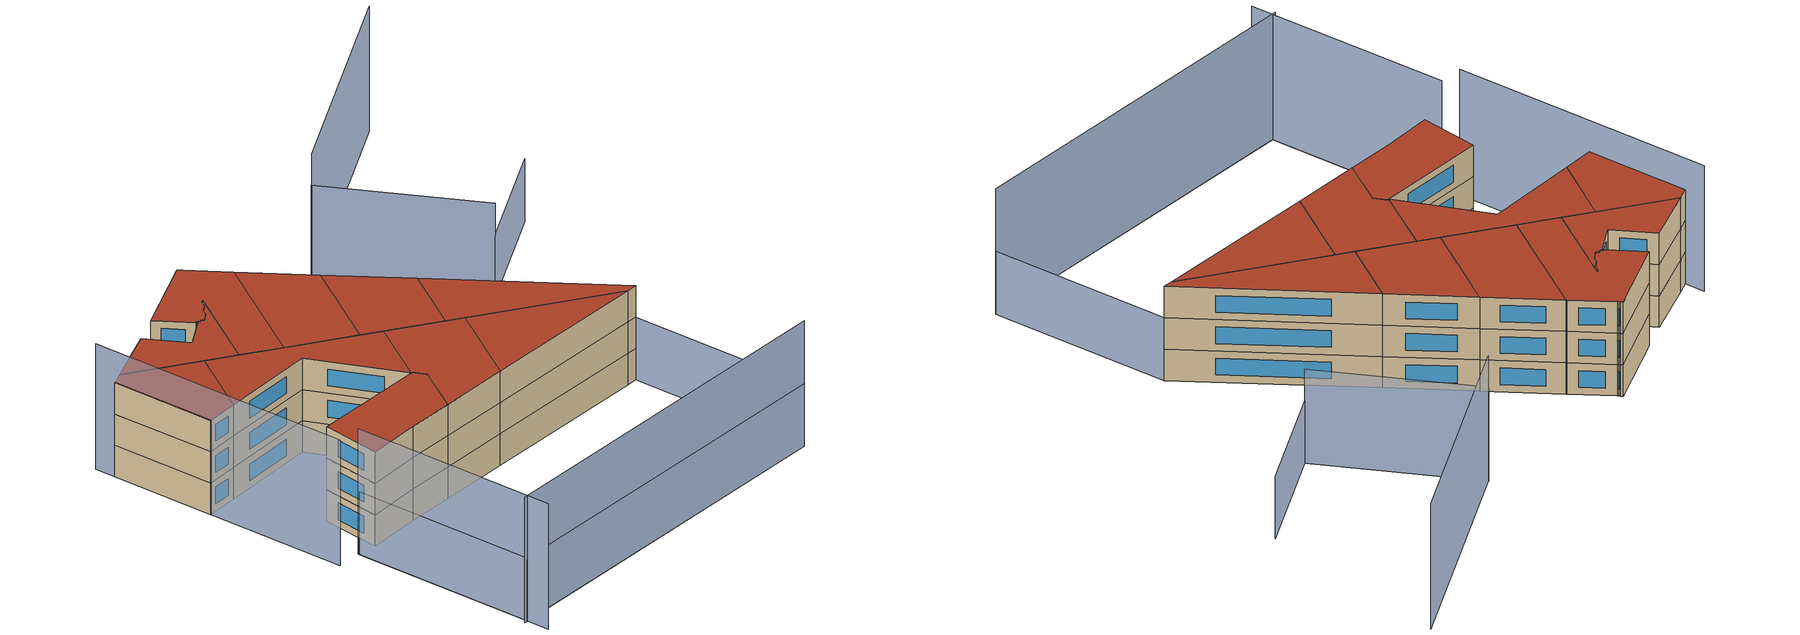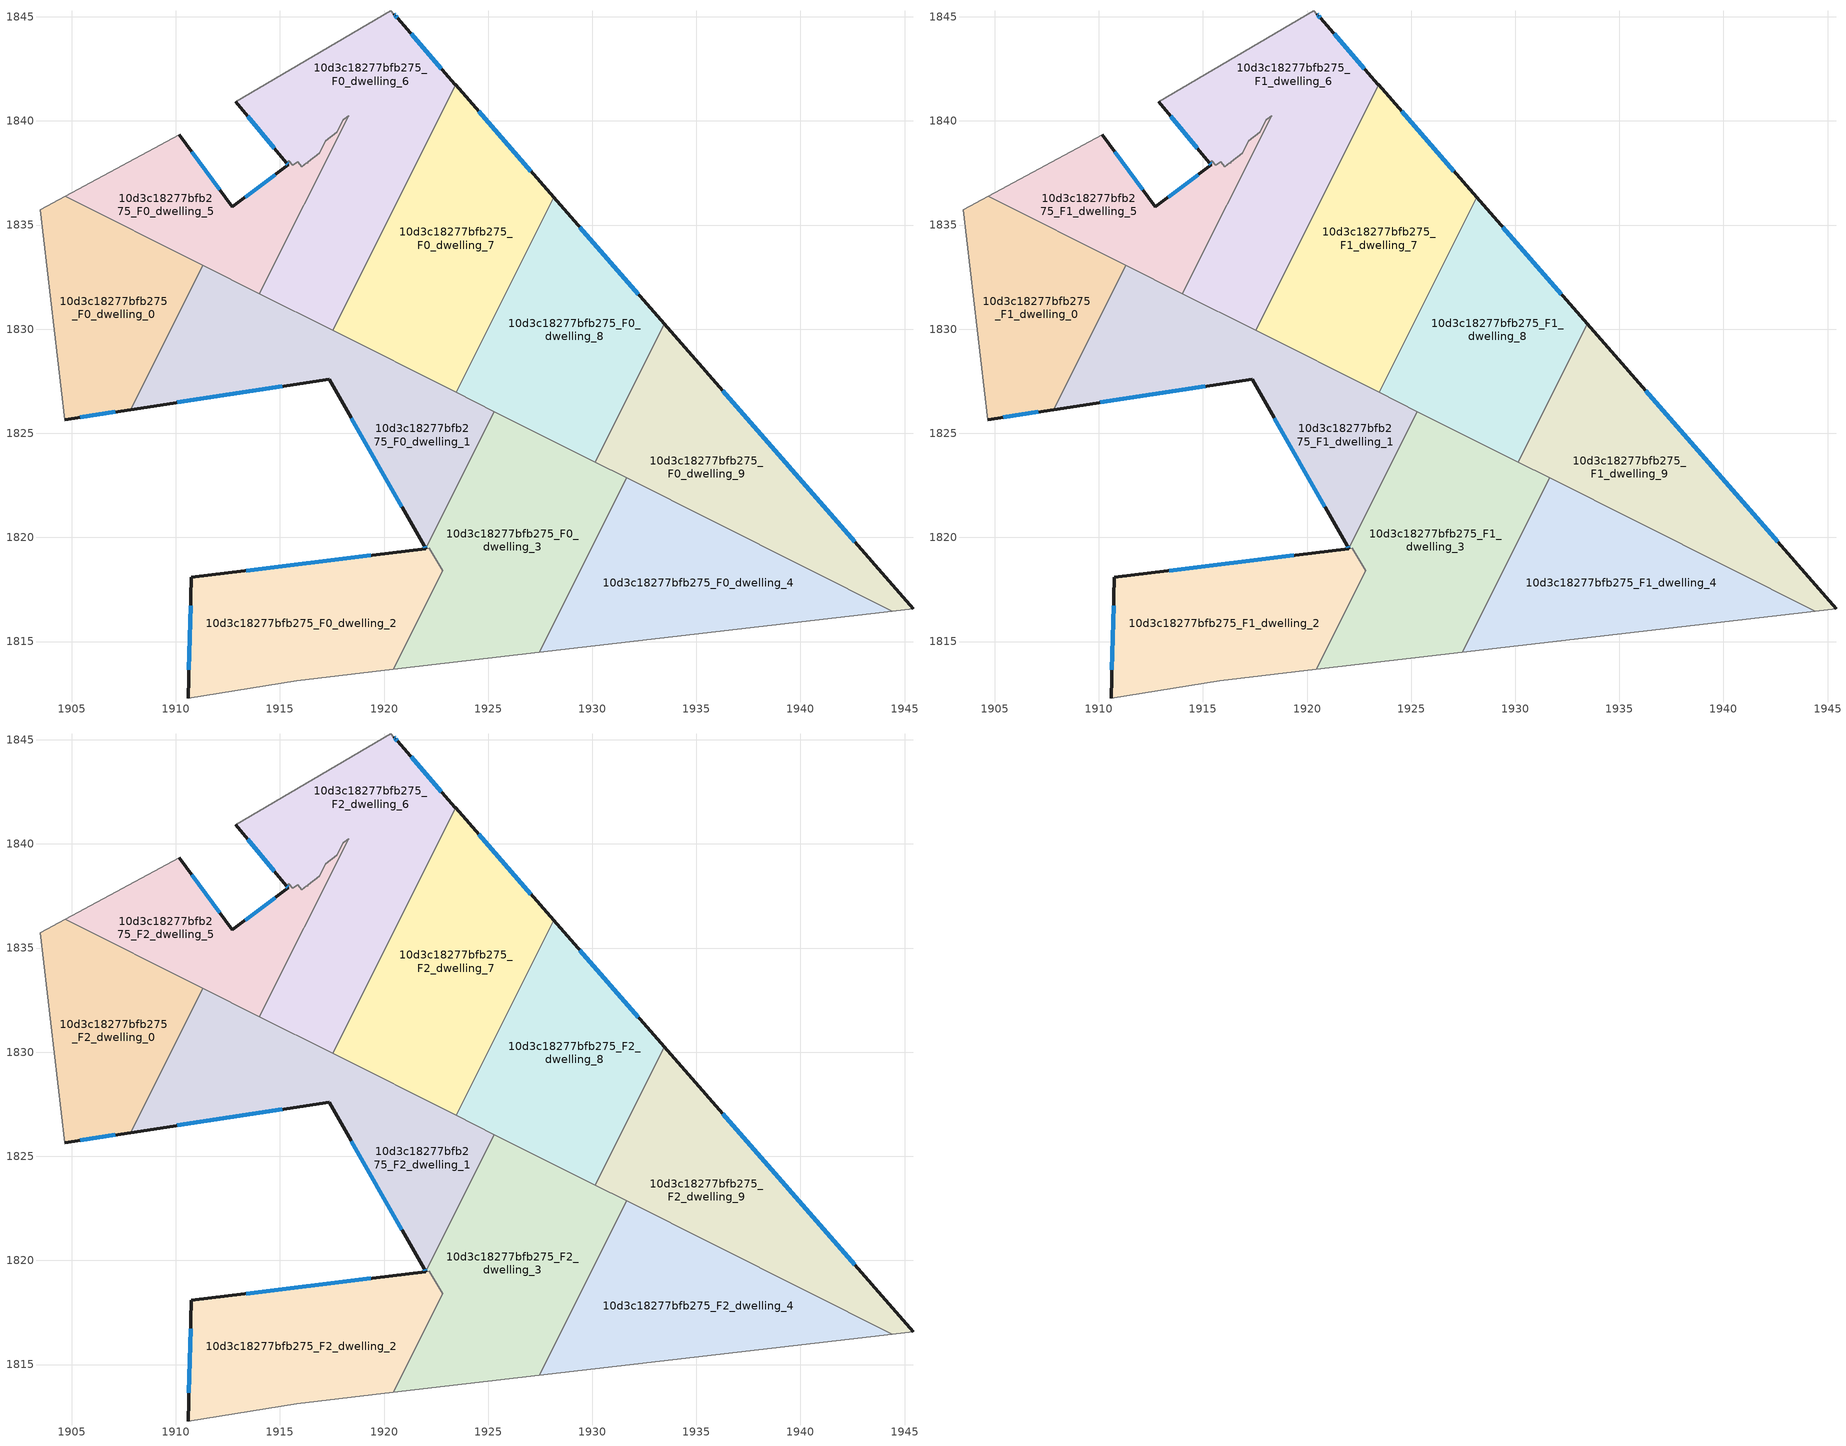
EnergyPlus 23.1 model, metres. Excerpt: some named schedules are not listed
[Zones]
10d3c18277bfb275_F0_dwelling_0
 floor ground (EU_floor_Construction): 1911.3,1833.07 1907.83,1826.14 1904.67,1825.66 1903.48,1835.74 1904.69,1836.39 z0
 wall outside (EU_wall_Construction): 1904.67,1825.66 1907.83,1826.14 z0:3
 wall adiabatic (EU_wall_Construction): 1904.69,1836.39 1903.48,1835.74 1904.67,1825.66 z0:3
 wall to 10d3c18277bfb275_F0_dwelling_1 (EU_wall_Construction): 1907.83,1826.14 1911.3,1833.07 z0:3
 wall to 10d3c18277bfb275_F0_dwelling_5 (EU_wall_Construction): 1911.3,1833.07 1904.69,1836.39 z0:3
 window (EU_Window_Construction): 1905.41,1825.77 1907.09,1826.03 z0.7:2.3
10d3c18277bfb275_F0_dwelling_1
 floor ground (EU_floor_Construction): 1925.3,1826.05 1922.01,1819.48 1921.94,1819.6 1917.36,1827.6 1907.83,1826.14 1911.3,1833.07 z0
 wall outside (EU_wall_Construction): 1907.83,1826.14 1917.36,1827.6 1921.94,1819.6 1922.01,1819.48 z0:3
 wall to 10d3c18277bfb275_F0_dwelling_3 (EU_wall_Construction): 1922.01,1819.48 1925.3,1826.05 z0:3
 wall to 10d3c18277bfb275_F0_dwelling_7 (EU_wall_Construction): 1923.47,1826.97 1917.53,1829.94 z0:3
 wall to 10d3c18277bfb275_F0_dwelling_6 (EU_wall_Construction): 1917.53,1829.94 1917.49,1829.97 1914.02,1831.71 z0:3
 wall to 10d3c18277bfb275_F0_dwelling_8 (EU_wall_Construction): 1925.3,1826.05 1923.47,1826.97 z0:3
 wall to 10d3c18277bfb275_F0_dwelling_5 (EU_wall_Construction): 1914.02,1831.71 1911.3,1833.07 z0:3
 window (EU_Window_Construction): 1910.07,1826.48 1915.12,1827.25 / 1921.96,1819.58 1921.99,1819.51 / 1918.44,1825.72 1920.86,1821.48 z0.7:2.3
10d3c18277bfb275_F0_dwelling_2
 floor ground (EU_floor_Construction): 1922.17,1819.48 1922.82,1818.39 1920.44,1813.66 1915.8,1813.11 1910.6,1812.28 1910.74,1818.09 1922.01,1819.46 z0
 wall outside (EU_wall_Construction): 1922.01,1819.46 1910.74,1818.09 1910.6,1812.28 z0:3
 wall to 10d3c18277bfb275_F0_dwelling_3 (EU_wall_Construction): 1920.44,1813.66 1922.82,1818.39 1922.17,1819.48 1922.02,1819.46 z0:3
 wall adiabatic (EU_wall_Construction): 1910.6,1812.28 1915.8,1813.11 1920.44,1813.66 z0:3
 window (EU_Window_Construction): 1910.71,1816.72 1910.63,1813.64 / 1919.37,1819.14 1913.39,1818.41 z0.7:2.3
10d3c18277bfb275_F0_dwelling_3
 floor ground (EU_floor_Construction): 1931.66,1822.86 1927.46,1814.48 1920.44,1813.66 1922.82,1818.39 1922.17,1819.48 1922.02,1819.46 1922.01,1819.48 1925.3,1826.05 z0
 wall outside (EU_wall_Construction): 1922.01,1819.48 1922.02,1819.46 z0:3
 wall to 10d3c18277bfb275_F0_dwelling_4 (EU_wall_Construction): 1927.46,1814.48 1931.66,1822.86 z0:3
 wall adiabatic (EU_wall_Construction): 1920.44,1813.66 1927.46,1814.48 z0:3
 wall to 10d3c18277bfb275_F0_dwelling_8 (EU_wall_Construction): 1930.14,1823.62 1925.3,1826.05 z0:3
 wall to 10d3c18277bfb275_F0_dwelling_9 (EU_wall_Construction): 1931.66,1822.86 1930.14,1823.62 z0:3
10d3c18277bfb275_F0_dwelling_4
 floor ground (EU_floor_Construction): 1944.4,1816.46 1927.46,1814.48 1931.66,1822.86 z0
 wall adiabatic (EU_wall_Construction): 1927.46,1814.48 1944.4,1816.46 z0:3
 wall to 10d3c18277bfb275_F0_dwelling_9 (EU_wall_Construction): 1944.4,1816.46 1931.66,1822.86 z0:3
10d3c18277bfb275_F0_dwelling_5
 floor ground (EU_floor_Construction): 1918.3,1840.25 1914.02,1831.71 1904.69,1836.39 1910.17,1839.33 1912.71,1835.87 1915.4,1837.89 1915.3,1838 1915.42,1838.09 1915.62,1837.86 1915.86,1838.04 1916.05,1837.81 1916.29,1837.99 1916.32,1837.96 1916.36,1838.04 1916.9,1838.44 1917.2,1839.04 1917.73,1839.45 1918.03,1840.05 z0
 wall outside (EU_wall_Construction): 1915.3,1838 1915.4,1837.89 1912.71,1835.87 1910.17,1839.33 z0:3
 wall to 10d3c18277bfb275_F0_dwelling_6 (EU_wall_Construction): 1914.02,1831.71 1918.3,1840.25 1918.03,1840.05 1917.73,1839.45 1917.2,1839.04 1916.9,1838.44 1916.36,1838.04 1916.32,1837.96 1916.29,1837.99 1916.05,1837.81 1915.86,1838.04 1915.62,1837.86 1915.42,1838.09 1915.3,1838 z0:3
 wall adiabatic (EU_wall_Construction): 1910.17,1839.33 1904.69,1836.39 z0:3
 window (EU_Window_Construction): 1912.12,1836.69 1910.77,1838.52 / 1914.77,1837.41 1913.34,1836.35 / 1915.33,1837.97 1915.38,1837.91 z0.7:2.3
10d3c18277bfb275_F0_dwelling_6
 floor ground (EU_floor_Construction): 1920.65,1844.93 1923.41,1841.77 1923.44,1841.73 1917.53,1829.94 1917.49,1829.97 1914.02,1831.71 1918.3,1840.25 1918.03,1840.05 1917.73,1839.45 1917.2,1839.04 1916.9,1838.44 1916.36,1838.04 1916.32,1837.96 1916.29,1837.99 1916.05,1837.81 1915.86,1838.04 1915.62,1837.86 1915.42,1838.09 1915.3,1838 1912.88,1840.92 1920.33,1845.29 1920.48,1845.12 1920.54,1845.05 z0
 wall outside (EU_wall_Construction): 1912.88,1840.92 1915.3,1838 / 1923.44,1841.73 1923.41,1841.77 1920.65,1844.93 1920.54,1845.05 1920.48,1845.12 z0:3
 wall adiabatic (EU_wall_Construction): 1920.48,1845.12 1920.33,1845.29 1912.88,1840.92 z0:3
 wall to 10d3c18277bfb275_F0_dwelling_7 (EU_wall_Construction): 1917.53,1829.94 1923.44,1841.73 z0:3
 window (EU_Window_Construction): 1913.45,1840.23 1914.73,1838.69 / 1920.53,1845.07 1920.49,1845.11 / 1920.63,1844.96 1920.57,1845.02 / 1922.76,1842.51 1921.3,1844.19 z0.7:2.3
10d3c18277bfb275_F0_dwelling_7
 floor ground (EU_floor_Construction): 1923.44,1841.73 1928.16,1836.33 1923.47,1826.96 1917.53,1829.94 z0
 wall outside (EU_wall_Construction): 1928.16,1836.33 1923.44,1841.73 z0:3
 wall to 10d3c18277bfb275_F0_dwelling_8 (EU_wall_Construction): 1923.47,1826.96 1928.16,1836.33 z0:3
 window (EU_Window_Construction): 1927.05,1837.59 1924.55,1840.46 z0.7:2.3
10d3c18277bfb275_F0_dwelling_8
 floor ground (EU_floor_Construction): 1928.16,1836.33 1933.47,1830.25 1930.14,1823.62 1923.47,1826.96 z0
 wall outside (EU_wall_Construction): 1933.47,1830.25 1928.16,1836.33 z0:3
 wall to 10d3c18277bfb275_F0_dwelling_9 (EU_wall_Construction): 1930.14,1823.62 1933.47,1830.25 z0:3
 window (EU_Window_Construction): 1932.22,1831.68 1929.41,1834.9 z0.7:2.3
10d3c18277bfb275_F0_dwelling_9
 floor ground (EU_floor_Construction): 1933.47,1830.25 1945.41,1816.58 1944.4,1816.46 1930.14,1823.62 z0
 wall outside (EU_wall_Construction): 1945.41,1816.58 1933.47,1830.25 z0:3
 wall adiabatic (EU_wall_Construction): 1944.4,1816.46 1945.41,1816.58 z0:3
 window (EU_Window_Construction): 1942.6,1819.79 1936.27,1827.04 z0.7:2.3
10d3c18277bfb275_F1_dwelling_0
 floor to 10d3c18277bfb275_F0_dwelling_0 (EU_floor_Construction): 1911.3,1833.07 1907.83,1826.14 1904.67,1825.66 1903.48,1835.74 1904.69,1836.39 z3
 wall outside (EU_wall_Construction): 1904.67,1825.66 1907.83,1826.14 z3:6
 wall adiabatic (EU_wall_Construction): 1904.69,1836.39 1903.48,1835.74 1904.67,1825.66 z3:6
 wall to 10d3c18277bfb275_F1_dwelling_1 (EU_wall_Construction): 1907.83,1826.14 1911.3,1833.07 z3:6
 wall to 10d3c18277bfb275_F1_dwelling_5 (EU_wall_Construction): 1911.3,1833.07 1904.69,1836.39 z3:6
 window (EU_Window_Construction): 1905.41,1825.77 1907.09,1826.03 z3.7:5.3
10d3c18277bfb275_F1_dwelling_1
 floor to 10d3c18277bfb275_F0_dwelling_1 (EU_floor_Construction): 1925.3,1826.05 1922.01,1819.48 1921.94,1819.6 1917.36,1827.6 1907.83,1826.14 1911.3,1833.07 z3
 wall outside (EU_wall_Construction): 1907.83,1826.14 1917.36,1827.6 1921.94,1819.6 1922.01,1819.48 z3:6
 wall to 10d3c18277bfb275_F1_dwelling_3 (EU_wall_Construction): 1922.01,1819.48 1925.3,1826.05 z3:6
 wall to 10d3c18277bfb275_F1_dwelling_7 (EU_wall_Construction): 1923.47,1826.97 1917.53,1829.94 z3:6
 wall to 10d3c18277bfb275_F1_dwelling_6 (EU_wall_Construction): 1917.53,1829.94 1917.49,1829.97 1914.02,1831.71 z3:6
 wall to 10d3c18277bfb275_F1_dwelling_8 (EU_wall_Construction): 1925.3,1826.05 1923.47,1826.97 z3:6
 wall to 10d3c18277bfb275_F1_dwelling_5 (EU_wall_Construction): 1914.02,1831.71 1911.3,1833.07 z3:6
 window (EU_Window_Construction): 1910.07,1826.48 1915.12,1827.25 / 1921.96,1819.58 1921.99,1819.51 / 1918.44,1825.72 1920.86,1821.48 z3.7:5.3
10d3c18277bfb275_F1_dwelling_2
 floor to 10d3c18277bfb275_F0_dwelling_2 (EU_floor_Construction): 1922.17,1819.48 1922.82,1818.39 1920.44,1813.66 1915.8,1813.11 1910.6,1812.28 1910.74,1818.09 z3
 wall outside (EU_wall_Construction): 1922.01,1819.46 1910.74,1818.09 1910.6,1812.28 z3:6
 wall to 10d3c18277bfb275_F1_dwelling_3 (EU_wall_Construction): 1920.44,1813.66 1922.82,1818.39 1922.17,1819.48 1922.02,1819.46 z3:6
 wall adiabatic (EU_wall_Construction): 1910.6,1812.28 1915.8,1813.11 1920.44,1813.66 z3:6
 window (EU_Window_Construction): 1910.71,1816.72 1910.63,1813.64 / 1919.37,1819.14 1913.39,1818.41 z3.7:5.3
10d3c18277bfb275_F1_dwelling_3
 floor to 10d3c18277bfb275_F0_dwelling_3 (EU_floor_Construction): 1931.66,1822.86 1927.46,1814.48 1920.44,1813.66 1922.82,1818.39 1922.17,1819.48 1922.02,1819.46 1922.01,1819.48 1925.3,1826.05 z3
 wall outside (EU_wall_Construction): 1922.01,1819.48 1922.02,1819.46 z3:6
 wall to 10d3c18277bfb275_F1_dwelling_4 (EU_wall_Construction): 1927.46,1814.48 1931.66,1822.86 z3:6
 wall adiabatic (EU_wall_Construction): 1920.44,1813.66 1927.46,1814.48 z3:6
 wall to 10d3c18277bfb275_F1_dwelling_8 (EU_wall_Construction): 1930.14,1823.62 1925.3,1826.05 z3:6
 wall to 10d3c18277bfb275_F1_dwelling_9 (EU_wall_Construction): 1931.66,1822.86 1930.14,1823.62 z3:6
10d3c18277bfb275_F1_dwelling_4
 floor to 10d3c18277bfb275_F0_dwelling_4 (EU_floor_Construction): 1944.4,1816.46 1927.46,1814.48 1931.66,1822.86 z3
 wall adiabatic (EU_wall_Construction): 1927.46,1814.48 1944.4,1816.46 z3:6
 wall to 10d3c18277bfb275_F1_dwelling_9 (EU_wall_Construction): 1944.4,1816.46 1931.66,1822.86 z3:6
10d3c18277bfb275_F1_dwelling_5
 floor to 10d3c18277bfb275_F0_dwelling_5 (EU_floor_Construction): 1918.3,1840.25 1914.02,1831.71 1904.69,1836.39 1910.17,1839.33 1912.71,1835.87 1915.4,1837.89 1915.3,1838 1915.42,1838.09 1915.62,1837.86 1915.86,1838.04 1916.05,1837.81 1916.29,1837.99 1916.32,1837.96 1916.36,1838.04 1916.9,1838.44 1917.2,1839.04 1917.73,1839.45 1918.03,1840.05 z3
 wall outside (EU_wall_Construction): 1915.3,1838 1915.4,1837.89 1912.71,1835.87 1910.17,1839.33 z3:6
 wall to 10d3c18277bfb275_F1_dwelling_6 (EU_wall_Construction): 1914.02,1831.71 1918.3,1840.25 1918.03,1840.05 1917.73,1839.45 1917.2,1839.04 1916.9,1838.44 1916.36,1838.04 1916.32,1837.96 1916.29,1837.99 1916.05,1837.81 1915.86,1838.04 1915.62,1837.86 1915.42,1838.09 1915.3,1838 z3:6
 wall adiabatic (EU_wall_Construction): 1910.17,1839.33 1904.69,1836.39 z3:6
 window (EU_Window_Construction): 1912.12,1836.69 1910.77,1838.52 / 1914.77,1837.41 1913.34,1836.35 / 1915.33,1837.97 1915.38,1837.91 z3.7:5.3
10d3c18277bfb275_F1_dwelling_6
 floor to 10d3c18277bfb275_F0_dwelling_6 (EU_floor_Construction): 1920.65,1844.93 1923.41,1841.77 1923.44,1841.73 1917.53,1829.94 1917.49,1829.97 1914.02,1831.71 1918.3,1840.25 1918.03,1840.05 1917.73,1839.45 1917.2,1839.04 1916.9,1838.44 1916.36,1838.04 1916.32,1837.96 1916.29,1837.99 1916.05,1837.81 1915.86,1838.04 1915.62,1837.86 1915.42,1838.09 1915.3,1838 1912.88,1840.92 1920.33,1845.29 1920.48,1845.12 1920.54,1845.05 z3
 wall outside (EU_wall_Construction): 1912.88,1840.92 1915.3,1838 / 1923.44,1841.73 1923.41,1841.77 1920.65,1844.93 1920.54,1845.05 1920.48,1845.12 z3:6
 wall adiabatic (EU_wall_Construction): 1920.48,1845.12 1920.33,1845.29 1912.88,1840.92 z3:6
 wall to 10d3c18277bfb275_F1_dwelling_7 (EU_wall_Construction): 1917.53,1829.94 1923.44,1841.73 z3:6
 window (EU_Window_Construction): 1913.45,1840.23 1914.73,1838.69 / 1920.53,1845.07 1920.49,1845.11 / 1920.63,1844.96 1920.57,1845.02 / 1922.76,1842.51 1921.3,1844.19 z3.7:5.3
10d3c18277bfb275_F1_dwelling_7
 floor to 10d3c18277bfb275_F0_dwelling_7 (EU_floor_Construction): 1923.44,1841.73 1928.16,1836.33 1923.47,1826.96 1917.53,1829.94 z3
 wall outside (EU_wall_Construction): 1928.16,1836.33 1923.44,1841.73 z3:6
 wall to 10d3c18277bfb275_F1_dwelling_8 (EU_wall_Construction): 1923.47,1826.96 1928.16,1836.33 z3:6
 window (EU_Window_Construction): 1927.05,1837.59 1924.55,1840.46 z3.7:5.3
10d3c18277bfb275_F1_dwelling_8
 floor to 10d3c18277bfb275_F0_dwelling_8 (EU_floor_Construction): 1928.16,1836.33 1933.47,1830.25 1930.14,1823.62 1923.47,1826.96 z3
 wall outside (EU_wall_Construction): 1933.47,1830.25 1928.16,1836.33 z3:6
 wall to 10d3c18277bfb275_F1_dwelling_9 (EU_wall_Construction): 1930.14,1823.62 1933.47,1830.25 z3:6
 window (EU_Window_Construction): 1932.22,1831.68 1929.41,1834.9 z3.7:5.3
10d3c18277bfb275_F1_dwelling_9
 floor to 10d3c18277bfb275_F0_dwelling_9 (EU_floor_Construction): 1933.47,1830.25 1945.41,1816.58 1944.4,1816.46 1930.14,1823.62 z3
 wall outside (EU_wall_Construction): 1945.41,1816.58 1933.47,1830.25 z3:6
 wall adiabatic (EU_wall_Construction): 1944.4,1816.46 1945.41,1816.58 z3:6
 window (EU_Window_Construction): 1942.6,1819.79 1936.27,1827.04 z3.7:5.3
10d3c18277bfb275_F2_dwelling_0
 floor to 10d3c18277bfb275_F1_dwelling_0 (EU_floor_Construction): 1911.3,1833.07 1907.83,1826.14 1904.67,1825.66 1903.48,1835.74 1904.69,1836.39 z6
 wall outside (EU_wall_Construction): 1904.67,1825.66 1907.83,1826.14 z6:9
 wall adiabatic (EU_wall_Construction): 1904.69,1836.39 1903.48,1835.74 1904.67,1825.66 z6:9
 wall to 10d3c18277bfb275_F2_dwelling_1 (EU_wall_Construction): 1907.83,1826.14 1911.3,1833.07 z6:9
 wall to 10d3c18277bfb275_F2_dwelling_5 (EU_wall_Construction): 1911.3,1833.07 1904.69,1836.39 z6:9
 window (EU_Window_Construction): 1905.41,1825.77 1907.09,1826.03 z6.7:8.3
 roof outside (EU_roof_Construction): 1907.83,1826.14 1911.3,1833.07 1904.69,1836.39 1903.48,1835.74 1904.67,1825.66 z9
10d3c18277bfb275_F2_dwelling_1
 floor to 10d3c18277bfb275_F1_dwelling_1 (EU_floor_Construction): 1925.3,1826.05 1922.01,1819.48 1921.94,1819.6 1917.36,1827.6 1907.83,1826.14 1911.3,1833.07 z6
 wall outside (EU_wall_Construction): 1907.83,1826.14 1917.36,1827.6 1921.94,1819.6 1922.01,1819.48 z6:9
 wall to 10d3c18277bfb275_F2_dwelling_3 (EU_wall_Construction): 1922.01,1819.48 1925.3,1826.05 z6:9
 wall to 10d3c18277bfb275_F2_dwelling_7 (EU_wall_Construction): 1923.47,1826.97 1917.53,1829.94 z6:9
 wall to 10d3c18277bfb275_F2_dwelling_6 (EU_wall_Construction): 1917.53,1829.94 1917.49,1829.97 1914.02,1831.71 z6:9
 wall to 10d3c18277bfb275_F2_dwelling_8 (EU_wall_Construction): 1925.3,1826.05 1923.47,1826.97 z6:9
 wall to 10d3c18277bfb275_F2_dwelling_5 (EU_wall_Construction): 1914.02,1831.71 1911.3,1833.07 z6:9
 window (EU_Window_Construction): 1910.07,1826.48 1915.12,1827.25 / 1921.96,1819.58 1921.99,1819.51 / 1918.44,1825.72 1920.86,1821.48 z6.7:8.3
 roof outside (EU_roof_Construction): 1922.01,1819.48 1925.3,1826.05 1911.3,1833.07 1907.83,1826.14 1917.36,1827.6 1921.94,1819.6 z9
10d3c18277bfb275_F2_dwelling_2
 floor to 10d3c18277bfb275_F1_dwelling_2 (EU_floor_Construction): 1922.17,1819.48 1922.82,1818.39 1920.44,1813.66 1915.8,1813.11 1910.6,1812.28 1910.74,1818.09 z6
 wall outside (EU_wall_Construction): 1922.01,1819.46 1910.74,1818.09 1910.6,1812.28 z6:9
 wall to 10d3c18277bfb275_F2_dwelling_3 (EU_wall_Construction): 1920.44,1813.66 1922.82,1818.39 1922.17,1819.48 1922.02,1819.46 z6:9
 wall adiabatic (EU_wall_Construction): 1910.6,1812.28 1915.8,1813.11 1920.44,1813.66 z6:9
 window (EU_Window_Construction): 1910.71,1816.72 1910.63,1813.64 / 1919.37,1819.14 1913.39,1818.41 z6.7:8.3
 roof outside (EU_roof_Construction): 1920.44,1813.66 1922.82,1818.39 1922.17,1819.48 1910.74,1818.09 1910.6,1812.28 1915.8,1813.11 z9
10d3c18277bfb275_F2_dwelling_3
 floor to 10d3c18277bfb275_F1_dwelling_3 (EU_floor_Construction): 1931.66,1822.86 1927.46,1814.48 1920.44,1813.66 1922.82,1818.39 1922.17,1819.48 1922.02,1819.46 1922.01,1819.48 1925.3,1826.05 z6
 wall outside (EU_wall_Construction): 1922.01,1819.48 1922.02,1819.46 z6:9
 wall to 10d3c18277bfb275_F2_dwelling_4 (EU_wall_Construction): 1927.46,1814.48 1931.66,1822.86 z6:9
 wall adiabatic (EU_wall_Construction): 1920.44,1813.66 1927.46,1814.48 z6:9
 wall to 10d3c18277bfb275_F2_dwelling_8 (EU_wall_Construction): 1930.14,1823.62 1925.3,1826.05 z6:9
 wall to 10d3c18277bfb275_F2_dwelling_9 (EU_wall_Construction): 1931.66,1822.86 1930.14,1823.62 z6:9
 roof outside (EU_roof_Construction): 1927.46,1814.48 1931.66,1822.86 1925.3,1826.05 1922.01,1819.48 1922.02,1819.46 1922.17,1819.48 1922.82,1818.39 1920.44,1813.66 z9
10d3c18277bfb275_F2_dwelling_4
 floor to 10d3c18277bfb275_F1_dwelling_4 (EU_floor_Construction): 1944.4,1816.46 1927.46,1814.48 1931.66,1822.86 z6
 wall adiabatic (EU_wall_Construction): 1927.46,1814.48 1944.4,1816.46 z6:9
 wall to 10d3c18277bfb275_F2_dwelling_9 (EU_wall_Construction): 1944.4,1816.46 1931.66,1822.86 z6:9
 roof outside (EU_roof_Construction): 1944.4,1816.46 1931.66,1822.86 1927.46,1814.48 z9
10d3c18277bfb275_F2_dwelling_5
 floor to 10d3c18277bfb275_F1_dwelling_5 (EU_floor_Construction): 1918.3,1840.25 1914.02,1831.71 1904.69,1836.39 1910.17,1839.33 1912.71,1835.87 1915.4,1837.89 1915.3,1838 1915.42,1838.09 1915.62,1837.86 1915.86,1838.04 1916.05,1837.81 1916.29,1837.99 1916.32,1837.96 1916.36,1838.04 1916.9,1838.44 1917.2,1839.04 1917.73,1839.45 1918.03,1840.05 z6
 wall outside (EU_wall_Construction): 1915.3,1838 1915.4,1837.89 1912.71,1835.87 1910.17,1839.33 z6:9
 wall to 10d3c18277bfb275_F2_dwelling_6 (EU_wall_Construction): 1914.02,1831.71 1918.3,1840.25 1918.03,1840.05 1917.73,1839.45 1917.2,1839.04 1916.9,1838.44 1916.36,1838.04 1916.32,1837.96 1916.29,1837.99 1916.05,1837.81 1915.86,1838.04 1915.62,1837.86 1915.42,1838.09 1915.3,1838 z6:9
 wall adiabatic (EU_wall_Construction): 1910.17,1839.33 1904.69,1836.39 z6:9
 window (EU_Window_Construction): 1912.12,1836.69 1910.77,1838.52 / 1914.77,1837.41 1913.34,1836.35 / 1915.33,1837.97 1915.38,1837.91 z6.7:8.3
 roof outside (EU_roof_Construction): 1914.02,1831.71 1918.3,1840.25 1918.03,1840.05 1917.73,1839.45 1917.2,1839.04 1916.9,1838.44 1916.36,1838.04 1916.32,1837.96 1916.29,1837.99 1916.05,1837.81 1915.86,1838.04 1915.62,1837.86 1915.42,1838.09 1915.3,1838 1915.4,1837.89 1912.71,1835.87 1910.17,1839.33 1904.69,1836.39 z9
10d3c18277bfb275_F2_dwelling_6
 floor to 10d3c18277bfb275_F1_dwelling_6 (EU_floor_Construction): 1920.65,1844.93 1923.41,1841.77 1923.44,1841.73 1917.53,1829.94 1917.49,1829.97 1914.02,1831.71 1918.3,1840.25 1918.03,1840.05 1917.73,1839.45 1917.2,1839.04 1916.9,1838.44 1916.36,1838.04 1916.32,1837.96 1916.29,1837.99 1916.05,1837.81 1915.86,1838.04 1915.62,1837.86 1915.42,1838.09 1915.3,1838 1912.88,1840.92 1920.33,1845.29 1920.48,1845.12 1920.54,1845.05 z6
 wall outside (EU_wall_Construction): 1912.88,1840.92 1915.3,1838 / 1923.44,1841.73 1923.41,1841.77 1920.65,1844.93 1920.54,1845.05 1920.48,1845.12 z6:9
 wall adiabatic (EU_wall_Construction): 1920.48,1845.12 1920.33,1845.29 1912.88,1840.92 z6:9
 wall to 10d3c18277bfb275_F2_dwelling_7 (EU_wall_Construction): 1917.53,1829.94 1923.44,1841.73 z6:9
 window (EU_Window_Construction): 1913.45,1840.23 1914.73,1838.69 / 1920.53,1845.07 1920.49,1845.11 / 1920.63,1844.96 1920.57,1845.02 / 1922.76,1842.51 1921.3,1844.19 z6.7:8.3
 roof outside (EU_roof_Construction): 1917.53,1829.94 1923.44,1841.73 1923.41,1841.77 1920.65,1844.93 1920.54,1845.05 1920.48,1845.12 1920.33,1845.29 1912.88,1840.92 1915.3,1838 1915.42,1838.09 1915.62,1837.86 1915.86,1838.04 1916.05,1837.81 1916.29,1837.99 1916.32,1837.96 1916.36,1838.04 1916.9,1838.44 1917.2,1839.04 1917.73,1839.45 1918.03,1840.05 1918.3,1840.25 1914.02,1831.71 1917.49,1829.97 z9
10d3c18277bfb275_F2_dwelling_7
 floor to 10d3c18277bfb275_F1_dwelling_7 (EU_floor_Construction): 1923.44,1841.73 1928.16,1836.33 1923.47,1826.96 1917.53,1829.94 z6
 wall outside (EU_wall_Construction): 1928.16,1836.33 1923.44,1841.73 z6:9
 wall to 10d3c18277bfb275_F2_dwelling_8 (EU_wall_Construction): 1923.47,1826.96 1928.16,1836.33 z6:9
 window (EU_Window_Construction): 1927.05,1837.59 1924.55,1840.46 z6.7:8.3
 roof outside (EU_roof_Construction): 1923.47,1826.96 1928.16,1836.33 1923.44,1841.73 1917.53,1829.94 z9
10d3c18277bfb275_F2_dwelling_8
 floor to 10d3c18277bfb275_F1_dwelling_8 (EU_floor_Construction): 1928.16,1836.33 1933.47,1830.25 1930.14,1823.62 1923.47,1826.96 z6
 wall outside (EU_wall_Construction): 1933.47,1830.25 1928.16,1836.33 z6:9
 wall to 10d3c18277bfb275_F2_dwelling_9 (EU_wall_Construction): 1930.14,1823.62 1933.47,1830.25 z6:9
 window (EU_Window_Construction): 1932.22,1831.68 1929.41,1834.9 z6.7:8.3
 roof outside (EU_roof_Construction): 1930.14,1823.62 1933.47,1830.25 1928.16,1836.33 1923.47,1826.96 z9
10d3c18277bfb275_F2_dwelling_9
 floor to 10d3c18277bfb275_F1_dwelling_9 (EU_floor_Construction): 1933.47,1830.25 1945.41,1816.58 1944.4,1816.46 1930.14,1823.62 z6
 wall outside (EU_wall_Construction): 1945.41,1816.58 1933.47,1830.25 z6:9
 wall adiabatic (EU_wall_Construction): 1944.4,1816.46 1945.41,1816.58 z6:9
 window (EU_Window_Construction): 1942.6,1819.79 1936.27,1827.04 z6.7:8.3
 roof outside (EU_roof_Construction): 1945.41,1816.58 1933.47,1830.25 1930.14,1823.62 1944.4,1816.46 z9
shading: 1908.7,1812.35 1911.03,1792.45 / 1903.27,1837.72 1906.28,1812.06 / 1910.4,1794.56 1947.5,1798.91 / 1958.96,1861.38 1938.23,1847.37 z0:12; 1946.9,1834.54 1957.49,1841.69 / 1908.69,1812.28 1945.42,1816.58 / 1945.42,1816.58 1947.49,1798.91 / 1947.49,1798.91 1910.76,1794.6 / 1910.76,1794.6 1908.69,1812.28 z0:6; 1946.86,1834.51 1938.2,1847.42 z0:9
[Building]
EU S2 Campaign: North Axis=0; Terrain=City; Solar Distribution=FullExterior
[Site:Location]
Budapest.Ferenc.Liszt.Intl.AP: Latitude=47.437; Longitude=19.256; Time Zone=1; Elevation=185
[SizingPeriod:WeatherFileDays]
AnnualSizingPeriod: Begin Month=1; Begin Day of Month=1; End Month=12; End Day of Month=31; Day of Week for Start Day=Monday; Use Weather File Daylight Saving Period=No; Use Weather File Rain and Snow Indicators=No
[MATERIAL]
EU_InternalMass_Material: Roughness=MediumRough; Thickness=0.1; Conductivity=1; Density=1800; Specific Heat=900; Thermal Absorptance=0.9; Solar Absorptance=0.7; Visible Absorptance=0.7
[MATERIAL:NOMASS] Roughness=MediumRough; Thermal Absorptance=0.9; Solar Absorptance=0.7; Visible Absorptance=0.7
Name | Thermal Resistance
EU_wall_NoMass | 0.832559
EU_roof_NoMass | 1.39638
EU_floor_NoMass | 0.872794
[WINDOWMATERIAL:SIMPLEGLAZINGSYSTEM]
EU_Window_SimpleGlazing: UFactor=2.79869; Solar Heat Gain Coefficient=0.75; Visible Transmittance=0.75
[CONSTRUCTION]
EU_wall_Construction: EU_wall_NoMass
EU_roof_Construction: EU_roof_NoMass
EU_floor_Construction: EU_floor_NoMass
EU_Window_Construction: EU_Window_SimpleGlazing
EU_InternalMass_Construction: EU_InternalMass_Material
[ZONE] Type=1; Multiplier=1; Ceiling Height=autocalculate; Floor Area=autocalculate; Part of Total Floor Area=Yes
Name | Volume
10d3c18277bfb275_F0_dwelling_0; 10d3c18277bfb275_F1_dwelling_0; 10d3c18277bfb275_F2_dwelling_0 | 156.386
10d3c18277bfb275_F0_dwelling_1; 10d3c18277bfb275_F1_dwelling_1; 10d3c18277bfb275_F2_dwelling_1 | 228.382
10d3c18277bfb275_F0_dwelling_2 | 188.658
10d3c18277bfb275_F1_dwelling_2; 10d3c18277bfb275_F2_dwelling_2 | 188.663
10d3c18277bfb275_F0_dwelling_3; 10d3c18277bfb275_F1_dwelling_3; 10d3c18277bfb275_F2_dwelling_3 | 227.883
10d3c18277bfb275_F0_dwelling_4; 10d3c18277bfb275_F1_dwelling_4; 10d3c18277bfb275_F2_dwelling_4 | 200.335
10d3c18277bfb275_F0_dwelling_5; 10d3c18277bfb275_F1_dwelling_5; 10d3c18277bfb275_F2_dwelling_5 | 128.505
10d3c18277bfb275_F0_dwelling_6; 10d3c18277bfb275_F1_dwelling_6; 10d3c18277bfb275_F2_dwelling_6 | 236.783
10d3c18277bfb275_F0_dwelling_7; 10d3c18277bfb275_F1_dwelling_7; 10d3c18277bfb275_F2_dwelling_7 | 235.686
10d3c18277bfb275_F0_dwelling_8; 10d3c18277bfb275_F1_dwelling_8; 10d3c18277bfb275_F2_dwelling_8 | 200.328
10d3c18277bfb275_F0_dwelling_9; 10d3c18277bfb275_F1_dwelling_9; 10d3c18277bfb275_F2_dwelling_9 | 200.344
[INTERNALMASS] Construction=EU_InternalMass_Construction
Name | Zone or ZoneList | Surface Area
10d3c18277bfb275_F0_dwelling_0_EU_InternalMass | 10d3c18277bfb275_F0_dwelling_0 | 52.1219
10d3c18277bfb275_F0_dwelling_1_EU_InternalMass | 10d3c18277bfb275_F0_dwelling_1 | 76.122
10d3c18277bfb275_F0_dwelling_2_EU_InternalMass | 10d3c18277bfb275_F0_dwelling_2 | 62.8897
10d3c18277bfb275_F0_dwelling_3_EU_InternalMass | 10d3c18277bfb275_F0_dwelling_3 | 75.9619
10d3c18277bfb275_F0_dwelling_4_EU_InternalMass | 10d3c18277bfb275_F0_dwelling_4 | 66.7784
10d3c18277bfb275_F0_dwelling_5_EU_InternalMass | 10d3c18277bfb275_F0_dwelling_5 | 42.8345
10d3c18277bfb275_F0_dwelling_6_EU_InternalMass | 10d3c18277bfb275_F0_dwelling_6 | 78.9222
10d3c18277bfb275_F0_dwelling_7_EU_InternalMass | 10d3c18277bfb275_F0_dwelling_7 | 78.5685
10d3c18277bfb275_F0_dwelling_8_EU_InternalMass | 10d3c18277bfb275_F0_dwelling_8 | 66.7762
10d3c18277bfb275_F0_dwelling_9_EU_InternalMass | 10d3c18277bfb275_F0_dwelling_9 | 66.7815
10d3c18277bfb275_F1_dwelling_0_EU_InternalMass | 10d3c18277bfb275_F1_dwelling_0 | 52.1219
10d3c18277bfb275_F1_dwelling_1_EU_InternalMass | 10d3c18277bfb275_F1_dwelling_1 | 76.122
10d3c18277bfb275_F1_dwelling_2_EU_InternalMass | 10d3c18277bfb275_F1_dwelling_2 | 62.8897
10d3c18277bfb275_F1_dwelling_3_EU_InternalMass | 10d3c18277bfb275_F1_dwelling_3 | 75.9619
10d3c18277bfb275_F1_dwelling_4_EU_InternalMass | 10d3c18277bfb275_F1_dwelling_4 | 66.7784
10d3c18277bfb275_F1_dwelling_5_EU_InternalMass | 10d3c18277bfb275_F1_dwelling_5 | 42.8345
10d3c18277bfb275_F1_dwelling_6_EU_InternalMass | 10d3c18277bfb275_F1_dwelling_6 | 78.9222
10d3c18277bfb275_F1_dwelling_7_EU_InternalMass | 10d3c18277bfb275_F1_dwelling_7 | 78.5685
10d3c18277bfb275_F1_dwelling_8_EU_InternalMass | 10d3c18277bfb275_F1_dwelling_8 | 66.7762
10d3c18277bfb275_F1_dwelling_9_EU_InternalMass | 10d3c18277bfb275_F1_dwelling_9 | 66.7815
10d3c18277bfb275_F2_dwelling_0_EU_InternalMass | 10d3c18277bfb275_F2_dwelling_0 | 52.1219
10d3c18277bfb275_F2_dwelling_1_EU_InternalMass | 10d3c18277bfb275_F2_dwelling_1 | 76.122
10d3c18277bfb275_F2_dwelling_2_EU_InternalMass | 10d3c18277bfb275_F2_dwelling_2 | 62.8897
10d3c18277bfb275_F2_dwelling_3_EU_InternalMass | 10d3c18277bfb275_F2_dwelling_3 | 75.9619
10d3c18277bfb275_F2_dwelling_4_EU_InternalMass | 10d3c18277bfb275_F2_dwelling_4 | 66.7784
10d3c18277bfb275_F2_dwelling_5_EU_InternalMass | 10d3c18277bfb275_F2_dwelling_5 | 42.8345
10d3c18277bfb275_F2_dwelling_6_EU_InternalMass | 10d3c18277bfb275_F2_dwelling_6 | 78.9222
10d3c18277bfb275_F2_dwelling_7_EU_InternalMass | 10d3c18277bfb275_F2_dwelling_7 | 78.5685
10d3c18277bfb275_F2_dwelling_8_EU_InternalMass | 10d3c18277bfb275_F2_dwelling_8 | 66.7762
10d3c18277bfb275_F2_dwelling_9_EU_InternalMass | 10d3c18277bfb275_F2_dwelling_9 | 66.7815
[OTHEREQUIPMENT] Fuel Type=Electricity; Design Level Calculation Method=Watts/Area; Power per Zone Floor Area=1; Fraction Latent=0; Fraction Radiant=0; Fraction Lost=0; Carbon Dioxide Generation Rate=0; EndUse Subcategory=EU_Step8_InternalGains
Name | Zone or ZoneList or Space or SpaceList | Schedule
EU_Step8_InternalGain_10d3c18277bfb275_F0_dwelling_0_f000 | 10d3c18277bfb275_F0_dwelling_0 | EU_Step8_GainSchedule_10d3c18277bfb275_F0_dwelling_0_f000
EU_Step8_InternalGain_10d3c18277bfb275_F0_dwelling_1_f000 | 10d3c18277bfb275_F0_dwelling_1 | EU_Step8_GainSchedule_10d3c18277bfb275_F0_dwelling_1_f000
EU_Step8_InternalGain_10d3c18277bfb275_F0_dwelling_2_f000 | 10d3c18277bfb275_F0_dwelling_2 | EU_Step8_GainSchedule_10d3c18277bfb275_F0_dwelling_2_f000
EU_Step8_InternalGain_10d3c18277bfb275_F0_dwelling_3_f000 | 10d3c18277bfb275_F0_dwelling_3 | EU_Step8_GainSchedule_10d3c18277bfb275_F0_dwelling_3_f000
EU_Step8_InternalGain_10d3c18277bfb275_F0_dwelling_4_f000 | 10d3c18277bfb275_F0_dwelling_4 | EU_Step8_GainSchedule_10d3c18277bfb275_F0_dwelling_4_f000
EU_Step8_InternalGain_10d3c18277bfb275_F0_dwelling_5_f000 | 10d3c18277bfb275_F0_dwelling_5 | EU_Step8_GainSchedule_10d3c18277bfb275_F0_dwelling_5_f000
EU_Step8_InternalGain_10d3c18277bfb275_F0_dwelling_6_f000 | 10d3c18277bfb275_F0_dwelling_6 | EU_Step8_GainSchedule_10d3c18277bfb275_F0_dwelling_6_f000
EU_Step8_InternalGain_10d3c18277bfb275_F0_dwelling_7_f000 | 10d3c18277bfb275_F0_dwelling_7 | EU_Step8_GainSchedule_10d3c18277bfb275_F0_dwelling_7_f000
EU_Step8_InternalGain_10d3c18277bfb275_F0_dwelling_8_f000 | 10d3c18277bfb275_F0_dwelling_8 | EU_Step8_GainSchedule_10d3c18277bfb275_F0_dwelling_8_f000
EU_Step8_InternalGain_10d3c18277bfb275_F0_dwelling_9_f000 | 10d3c18277bfb275_F0_dwelling_9 | EU_Step8_GainSchedule_10d3c18277bfb275_F0_dwelling_9_f000
EU_Step8_InternalGain_10d3c18277bfb275_F1_dwelling_0_f000 | 10d3c18277bfb275_F1_dwelling_0 | EU_Step8_GainSchedule_10d3c18277bfb275_F1_dwelling_0_f000
EU_Step8_InternalGain_10d3c18277bfb275_F1_dwelling_1_f000 | 10d3c18277bfb275_F1_dwelling_1 | EU_Step8_GainSchedule_10d3c18277bfb275_F1_dwelling_1_f000
EU_Step8_InternalGain_10d3c18277bfb275_F1_dwelling_2_f000 | 10d3c18277bfb275_F1_dwelling_2 | EU_Step8_GainSchedule_10d3c18277bfb275_F1_dwelling_2_f000
EU_Step8_InternalGain_10d3c18277bfb275_F1_dwelling_3_f000 | 10d3c18277bfb275_F1_dwelling_3 | EU_Step8_GainSchedule_10d3c18277bfb275_F1_dwelling_3_f000
EU_Step8_InternalGain_10d3c18277bfb275_F1_dwelling_4_f000 | 10d3c18277bfb275_F1_dwelling_4 | EU_Step8_GainSchedule_10d3c18277bfb275_F1_dwelling_4_f000
EU_Step8_InternalGain_10d3c18277bfb275_F1_dwelling_5_f000 | 10d3c18277bfb275_F1_dwelling_5 | EU_Step8_GainSchedule_10d3c18277bfb275_F1_dwelling_5_f000
EU_Step8_InternalGain_10d3c18277bfb275_F1_dwelling_6_f000 | 10d3c18277bfb275_F1_dwelling_6 | EU_Step8_GainSchedule_10d3c18277bfb275_F1_dwelling_6_f000
EU_Step8_InternalGain_10d3c18277bfb275_F1_dwelling_7_f000 | 10d3c18277bfb275_F1_dwelling_7 | EU_Step8_GainSchedule_10d3c18277bfb275_F1_dwelling_7_f000
EU_Step8_InternalGain_10d3c18277bfb275_F1_dwelling_8_f000 | 10d3c18277bfb275_F1_dwelling_8 | EU_Step8_GainSchedule_10d3c18277bfb275_F1_dwelling_8_f000
EU_Step8_InternalGain_10d3c18277bfb275_F1_dwelling_9_f000 | 10d3c18277bfb275_F1_dwelling_9 | EU_Step8_GainSchedule_10d3c18277bfb275_F1_dwelling_9_f000
EU_Step8_InternalGain_10d3c18277bfb275_F2_dwelling_0_f000 | 10d3c18277bfb275_F2_dwelling_0 | EU_Step8_GainSchedule_10d3c18277bfb275_F2_dwelling_0_f000
EU_Step8_InternalGain_10d3c18277bfb275_F2_dwelling_1_f000 | 10d3c18277bfb275_F2_dwelling_1 | EU_Step8_GainSchedule_10d3c18277bfb275_F2_dwelling_1_f000
EU_Step8_InternalGain_10d3c18277bfb275_F2_dwelling_2_f000 | 10d3c18277bfb275_F2_dwelling_2 | EU_Step8_GainSchedule_10d3c18277bfb275_F2_dwelling_2_f000
EU_Step8_InternalGain_10d3c18277bfb275_F2_dwelling_3_f000 | 10d3c18277bfb275_F2_dwelling_3 | EU_Step8_GainSchedule_10d3c18277bfb275_F2_dwelling_3_f000
EU_Step8_InternalGain_10d3c18277bfb275_F2_dwelling_4_f000 | 10d3c18277bfb275_F2_dwelling_4 | EU_Step8_GainSchedule_10d3c18277bfb275_F2_dwelling_4_f000
EU_Step8_InternalGain_10d3c18277bfb275_F2_dwelling_5_f000 | 10d3c18277bfb275_F2_dwelling_5 | EU_Step8_GainSchedule_10d3c18277bfb275_F2_dwelling_5_f000
EU_Step8_InternalGain_10d3c18277bfb275_F2_dwelling_6_f000 | 10d3c18277bfb275_F2_dwelling_6 | EU_Step8_GainSchedule_10d3c18277bfb275_F2_dwelling_6_f000
EU_Step8_InternalGain_10d3c18277bfb275_F2_dwelling_7_f000 | 10d3c18277bfb275_F2_dwelling_7 | EU_Step8_GainSchedule_10d3c18277bfb275_F2_dwelling_7_f000
EU_Step8_InternalGain_10d3c18277bfb275_F2_dwelling_8_f000 | 10d3c18277bfb275_F2_dwelling_8 | EU_Step8_GainSchedule_10d3c18277bfb275_F2_dwelling_8_f000
EU_Step8_InternalGain_10d3c18277bfb275_F2_dwelling_9_f000 | 10d3c18277bfb275_F2_dwelling_9 | EU_Step8_GainSchedule_10d3c18277bfb275_F2_dwelling_9_f000
[ZONEVENTILATION:DESIGNFLOWRATE] Schedule=EU_AlwaysOn; Design Flow Rate Calculation Method=AirChanges/Hour; Air Changes per Hour=0.475469; Ventilation Type=Natural; Fan Pressure Rise=0; Fan Total Efficiency=1; Constant Term Coefficient=1; Temperature Term Coefficient=0; Velocity Term Coefficient=0; Velocity Squared Term Coefficient=0; Minimum Indoor Temperature=-100; Maximum Indoor Temperature=100; Delta Temperature=-100; Minimum Outdoor Temperature=-100; Maximum Outdoor Temperature=100; Maximum Wind Speed=40
Name | Zone or ZoneList or Space or SpaceList
EU_ConstantAir_10d3c18277bfb275_F0_dwelling_0 | 10d3c18277bfb275_F0_dwelling_0
EU_ConstantAir_10d3c18277bfb275_F0_dwelling_1 | 10d3c18277bfb275_F0_dwelling_1
EU_ConstantAir_10d3c18277bfb275_F0_dwelling_2 | 10d3c18277bfb275_F0_dwelling_2
EU_ConstantAir_10d3c18277bfb275_F0_dwelling_3 | 10d3c18277bfb275_F0_dwelling_3
EU_ConstantAir_10d3c18277bfb275_F0_dwelling_4 | 10d3c18277bfb275_F0_dwelling_4
EU_ConstantAir_10d3c18277bfb275_F0_dwelling_5 | 10d3c18277bfb275_F0_dwelling_5
EU_ConstantAir_10d3c18277bfb275_F0_dwelling_6 | 10d3c18277bfb275_F0_dwelling_6
EU_ConstantAir_10d3c18277bfb275_F0_dwelling_7 | 10d3c18277bfb275_F0_dwelling_7
EU_ConstantAir_10d3c18277bfb275_F0_dwelling_8 | 10d3c18277bfb275_F0_dwelling_8
EU_ConstantAir_10d3c18277bfb275_F0_dwelling_9 | 10d3c18277bfb275_F0_dwelling_9
EU_ConstantAir_10d3c18277bfb275_F1_dwelling_0 | 10d3c18277bfb275_F1_dwelling_0
EU_ConstantAir_10d3c18277bfb275_F1_dwelling_1 | 10d3c18277bfb275_F1_dwelling_1
EU_ConstantAir_10d3c18277bfb275_F1_dwelling_2 | 10d3c18277bfb275_F1_dwelling_2
EU_ConstantAir_10d3c18277bfb275_F1_dwelling_3 | 10d3c18277bfb275_F1_dwelling_3
EU_ConstantAir_10d3c18277bfb275_F1_dwelling_4 | 10d3c18277bfb275_F1_dwelling_4
EU_ConstantAir_10d3c18277bfb275_F1_dwelling_5 | 10d3c18277bfb275_F1_dwelling_5
EU_ConstantAir_10d3c18277bfb275_F1_dwelling_6 | 10d3c18277bfb275_F1_dwelling_6
EU_ConstantAir_10d3c18277bfb275_F1_dwelling_7 | 10d3c18277bfb275_F1_dwelling_7
EU_ConstantAir_10d3c18277bfb275_F1_dwelling_8 | 10d3c18277bfb275_F1_dwelling_8
EU_ConstantAir_10d3c18277bfb275_F1_dwelling_9 | 10d3c18277bfb275_F1_dwelling_9
EU_ConstantAir_10d3c18277bfb275_F2_dwelling_0 | 10d3c18277bfb275_F2_dwelling_0
EU_ConstantAir_10d3c18277bfb275_F2_dwelling_1 | 10d3c18277bfb275_F2_dwelling_1
EU_ConstantAir_10d3c18277bfb275_F2_dwelling_2 | 10d3c18277bfb275_F2_dwelling_2
EU_ConstantAir_10d3c18277bfb275_F2_dwelling_3 | 10d3c18277bfb275_F2_dwelling_3
EU_ConstantAir_10d3c18277bfb275_F2_dwelling_4 | 10d3c18277bfb275_F2_dwelling_4
EU_ConstantAir_10d3c18277bfb275_F2_dwelling_5 | 10d3c18277bfb275_F2_dwelling_5
EU_ConstantAir_10d3c18277bfb275_F2_dwelling_6 | 10d3c18277bfb275_F2_dwelling_6
EU_ConstantAir_10d3c18277bfb275_F2_dwelling_7 | 10d3c18277bfb275_F2_dwelling_7
EU_ConstantAir_10d3c18277bfb275_F2_dwelling_8 | 10d3c18277bfb275_F2_dwelling_8
EU_ConstantAir_10d3c18277bfb275_F2_dwelling_9 | 10d3c18277bfb275_F2_dwelling_9
[HVACTEMPLATE:ZONE:IDEALLOADSAIRSYSTEM] System Availability Schedule=EU_AlwaysOn; Maximum Heating Supply Air Temperature=50; Minimum Cooling Supply Air Temperature=13; Maximum Heating Supply Air Humidity Ratio=0.0156; Minimum Cooling Supply Air Humidity Ratio=0.0077; Heating Limit=NoLimit; Cooling Limit=NoLimit; Heating Availability Schedule=EU_AlwaysOn; Cooling Availability Schedule=EU_CoolingOff; Dehumidification Control Type=ConstantSensibleHeatRatio; Cooling Sensible Heat Ratio=0.7; Dehumidification Setpoint=60; Humidification Control Type=None; Humidification Setpoint=30; Outdoor Air Method=None; Outdoor Air Flow Rate per Person=0.00944; Outdoor Air Flow Rate per Zone Floor Area=0; Outdoor Air Flow Rate per Zone=0; Demand Controlled Ventilation Type=None; Outdoor Air Economizer Type=NoEconomizer; Heat Recovery Type=None; Sensible Heat Recovery Effectiveness=0.7; Latent Heat Recovery Effectiveness=0.65
Name | Template Thermostat
10d3c18277bfb275_F0_dwelling_0 | EU_HeatOnly_10d3c18277bfb275_F0_dwelling_0
10d3c18277bfb275_F0_dwelling_1 | EU_HeatOnly_10d3c18277bfb275_F0_dwelling_1
10d3c18277bfb275_F0_dwelling_2 | EU_HeatOnly_10d3c18277bfb275_F0_dwelling_2
10d3c18277bfb275_F0_dwelling_3 | EU_HeatOnly_10d3c18277bfb275_F0_dwelling_3
10d3c18277bfb275_F0_dwelling_4 | EU_HeatOnly_10d3c18277bfb275_F0_dwelling_4
10d3c18277bfb275_F0_dwelling_5 | EU_HeatOnly_10d3c18277bfb275_F0_dwelling_5
10d3c18277bfb275_F0_dwelling_6 | EU_HeatOnly_10d3c18277bfb275_F0_dwelling_6
10d3c18277bfb275_F0_dwelling_7 | EU_HeatOnly_10d3c18277bfb275_F0_dwelling_7
10d3c18277bfb275_F0_dwelling_8 | EU_HeatOnly_10d3c18277bfb275_F0_dwelling_8
10d3c18277bfb275_F0_dwelling_9 | EU_HeatOnly_10d3c18277bfb275_F0_dwelling_9
10d3c18277bfb275_F1_dwelling_0 | EU_HeatOnly_10d3c18277bfb275_F1_dwelling_0
10d3c18277bfb275_F1_dwelling_1 | EU_HeatOnly_10d3c18277bfb275_F1_dwelling_1
10d3c18277bfb275_F1_dwelling_2 | EU_HeatOnly_10d3c18277bfb275_F1_dwelling_2
10d3c18277bfb275_F1_dwelling_3 | EU_HeatOnly_10d3c18277bfb275_F1_dwelling_3
10d3c18277bfb275_F1_dwelling_4 | EU_HeatOnly_10d3c18277bfb275_F1_dwelling_4
10d3c18277bfb275_F1_dwelling_5 | EU_HeatOnly_10d3c18277bfb275_F1_dwelling_5
10d3c18277bfb275_F1_dwelling_6 | EU_HeatOnly_10d3c18277bfb275_F1_dwelling_6
10d3c18277bfb275_F1_dwelling_7 | EU_HeatOnly_10d3c18277bfb275_F1_dwelling_7
10d3c18277bfb275_F1_dwelling_8 | EU_HeatOnly_10d3c18277bfb275_F1_dwelling_8
10d3c18277bfb275_F1_dwelling_9 | EU_HeatOnly_10d3c18277bfb275_F1_dwelling_9
10d3c18277bfb275_F2_dwelling_0 | EU_HeatOnly_10d3c18277bfb275_F2_dwelling_0
10d3c18277bfb275_F2_dwelling_1 | EU_HeatOnly_10d3c18277bfb275_F2_dwelling_1
10d3c18277bfb275_F2_dwelling_2 | EU_HeatOnly_10d3c18277bfb275_F2_dwelling_2
10d3c18277bfb275_F2_dwelling_3 | EU_HeatOnly_10d3c18277bfb275_F2_dwelling_3
10d3c18277bfb275_F2_dwelling_4 | EU_HeatOnly_10d3c18277bfb275_F2_dwelling_4
10d3c18277bfb275_F2_dwelling_5 | EU_HeatOnly_10d3c18277bfb275_F2_dwelling_5
10d3c18277bfb275_F2_dwelling_6 | EU_HeatOnly_10d3c18277bfb275_F2_dwelling_6
10d3c18277bfb275_F2_dwelling_7 | EU_HeatOnly_10d3c18277bfb275_F2_dwelling_7
10d3c18277bfb275_F2_dwelling_8 | EU_HeatOnly_10d3c18277bfb275_F2_dwelling_8
10d3c18277bfb275_F2_dwelling_9 | EU_HeatOnly_10d3c18277bfb275_F2_dwelling_9
[SIZING:ZONE] Zone Cooling Design Supply Air Temperature Input Method=SupplyAirTemperature; Zone Cooling Design Supply Air Temperature=13; Zone Heating Design Supply Air Temperature Input Method=SupplyAirTemperature; Zone Heating Design Supply Air Temperature=50; Zone Cooling Design Supply Air Humidity Ratio=0.008; Zone Heating Design Supply Air Humidity Ratio=0.008; Cooling Design Air Flow Method=DesignDay; Cooling Design Air Flow Rate=0; Cooling Minimum Air Flow per Zone Floor Area=0.000762; Cooling Minimum Air Flow=0; Cooling Minimum Air Flow Fraction=0.2; Heating Design Air Flow Method=DesignDay; Heating Design Air Flow Rate=0; Heating Maximum Air Flow per Zone Floor Area=0.002032; Heating Maximum Air Flow=0.141576; Heating Maximum Air Flow Fraction=0.3; Account for Dedicated Outdoor Air System=No; Dedicated Outdoor Air System Control Strategy=NeutralSupplyAir; Dedicated Outdoor Air Low Setpoint Temperature for Design=autosize; Dedicated Outdoor Air High Setpoint Temperature for Design=autosize; Zone Load Sizing Method=Sensible Load Only No Latent Load; Zone Latent Cooling Design Supply Air Humidity Ratio Input Method=HumidityRatioDifference; Zone Cooling Design Supply Air Humidity Ratio Difference=0.005; Zone Latent Heating Design Supply Air Humidity Ratio Input Method=HumidityRatioDifference; Zone Humidification Design Supply Air Humidity Ratio Difference=0.005
10d3c18277bfb275_F0_dwelling_0; 10d3c18277bfb275_F0_dwelling_1; 10d3c18277bfb275_F0_dwelling_2; 10d3c18277bfb275_F0_dwelling_3; 10d3c18277bfb275_F0_dwelling_4; 10d3c18277bfb275_F0_dwelling_5; 10d3c18277bfb275_F0_dwelling_6; 10d3c18277bfb275_F0_dwelling_7; 10d3c18277bfb275_F0_dwelling_8; 10d3c18277bfb275_F0_dwelling_9; 10d3c18277bfb275_F1_dwelling_0; 10d3c18277bfb275_F1_dwelling_1; 10d3c18277bfb275_F1_dwelling_2; 10d3c18277bfb275_F1_dwelling_3; 10d3c18277bfb275_F1_dwelling_4; 10d3c18277bfb275_F1_dwelling_5; 10d3c18277bfb275_F1_dwelling_6; 10d3c18277bfb275_F1_dwelling_7; 10d3c18277bfb275_F1_dwelling_8; 10d3c18277bfb275_F1_dwelling_9; 10d3c18277bfb275_F2_dwelling_0; 10d3c18277bfb275_F2_dwelling_1; 10d3c18277bfb275_F2_dwelling_2; 10d3c18277bfb275_F2_dwelling_3; 10d3c18277bfb275_F2_dwelling_4; 10d3c18277bfb275_F2_dwelling_5; 10d3c18277bfb275_F2_dwelling_6; 10d3c18277bfb275_F2_dwelling_7; 10d3c18277bfb275_F2_dwelling_8; 10d3c18277bfb275_F2_dwelling_9
[SCHEDULE:FILE] Column Number=1; Rows to Skip at Top=0; Number of Hours of Data=8760; Column Separator=Comma; Interpolate to Timestep=No; Minutes per Item=60; Adjust Schedule for Daylight Savings=Yes
Name | File
EU_Step8_GainSchedule_10d3c18277bfb275_F0_dwelling_0_f000 | ../../schedules/10d3c18277bfb275/10d3c18277bfb275_F0_dwelling_0_f000_gain.csv
EU_Step8_GainSchedule_10d3c18277bfb275_F0_dwelling_1_f000 | ../../schedules/10d3c18277bfb275/10d3c18277bfb275_F0_dwelling_1_f000_gain.csv
EU_Step8_GainSchedule_10d3c18277bfb275_F0_dwelling_2_f000 | ../../schedules/10d3c18277bfb275/10d3c18277bfb275_F0_dwelling_2_f000_gain.csv
EU_Step8_GainSchedule_10d3c18277bfb275_F0_dwelling_3_f000 | ../../schedules/10d3c18277bfb275/10d3c18277bfb275_F0_dwelling_3_f000_gain.csv
EU_Step8_GainSchedule_10d3c18277bfb275_F0_dwelling_4_f000 | ../../schedules/10d3c18277bfb275/10d3c18277bfb275_F0_dwelling_4_f000_gain.csv
EU_Step8_GainSchedule_10d3c18277bfb275_F0_dwelling_5_f000 | ../../schedules/10d3c18277bfb275/10d3c18277bfb275_F0_dwelling_5_f000_gain.csv
EU_Step8_GainSchedule_10d3c18277bfb275_F0_dwelling_6_f000 | ../../schedules/10d3c18277bfb275/10d3c18277bfb275_F0_dwelling_6_f000_gain.csv
EU_Step8_GainSchedule_10d3c18277bfb275_F0_dwelling_7_f000 | ../../schedules/10d3c18277bfb275/10d3c18277bfb275_F0_dwelling_7_f000_gain.csv
EU_Step8_GainSchedule_10d3c18277bfb275_F0_dwelling_8_f000 | ../../schedules/10d3c18277bfb275/10d3c18277bfb275_F0_dwelling_8_f000_gain.csv
EU_Step8_GainSchedule_10d3c18277bfb275_F0_dwelling_9_f000 | ../../schedules/10d3c18277bfb275/10d3c18277bfb275_F0_dwelling_9_f000_gain.csv
EU_Step8_GainSchedule_10d3c18277bfb275_F1_dwelling_0_f000 | ../../schedules/10d3c18277bfb275/10d3c18277bfb275_F1_dwelling_0_f000_gain.csv
EU_Step8_GainSchedule_10d3c18277bfb275_F1_dwelling_1_f000 | ../../schedules/10d3c18277bfb275/10d3c18277bfb275_F1_dwelling_1_f000_gain.csv
EU_Step8_GainSchedule_10d3c18277bfb275_F1_dwelling_2_f000 | ../../schedules/10d3c18277bfb275/10d3c18277bfb275_F1_dwelling_2_f000_gain.csv
